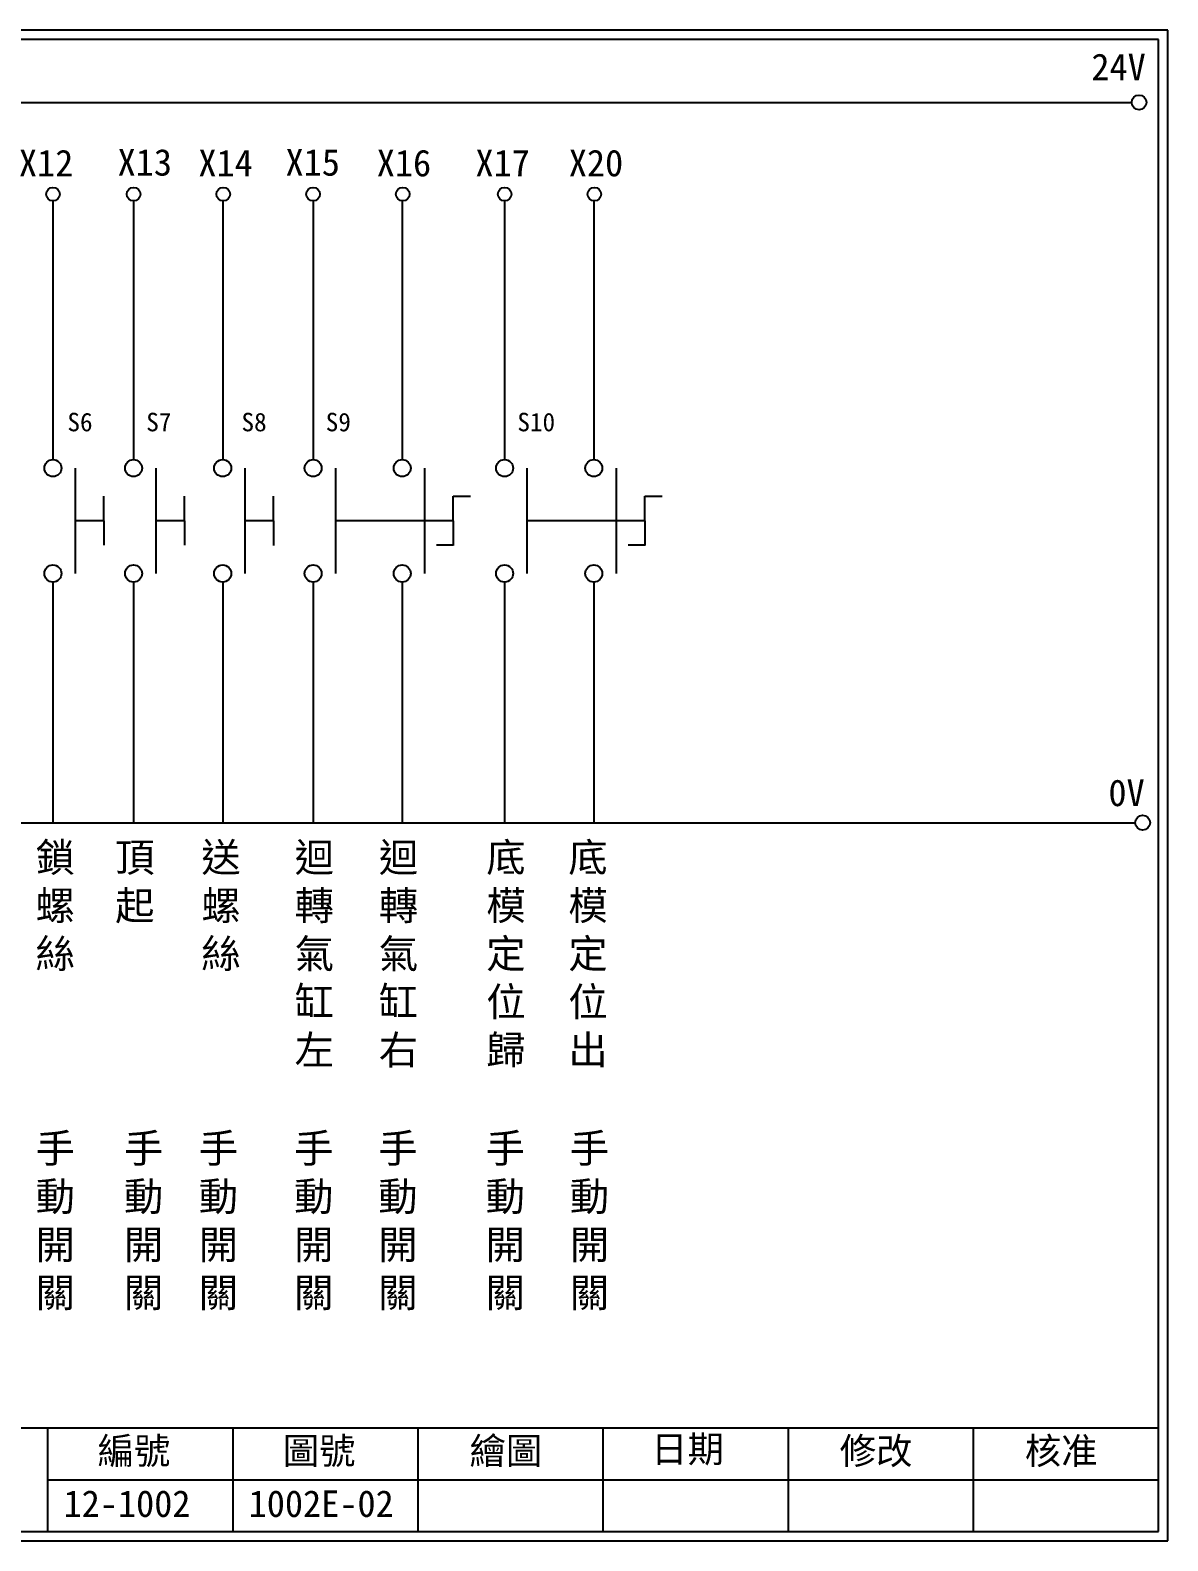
# Model space of a CAD drawing. Extents: x 325 to 612, y 3 to 207.
# Drawn here: x 458.7 to 612.3, y 3 to 207 of the extents above; entities that cross this region are included whole.
import ezdxf

# ---------------------------------------------------------------- set-up
doc = ezdxf.new("R2010")
doc.units = 0
doc.layers.get('0').update_dxf_attribs({"linetype": 'CONTINUOUS'})
doc.layers.add('圖框層', color=7, linetype='CONTINUOUS')
doc.layers.add('標尺寸層', color=3, linetype='CONTINUOUS')
doc.styles.add('CNS', font='romanc.shx', dxfattribs={"bigfont": 'chineset.shx'})
doc.styles.add('STSL', font='KAIU.TTF')

msp = doc.modelspace()

# ---------------------------------------------------------------- linework, layer by layer
at = {"color": 7}
for p, q in [((468.62, 140.73), (468.62, 144.04)), ((479.51, 140.73), (479.51, 144.04)), ((491.55, 140.72), (491.55, 144.03)), ((515.79, 140.72), (515.79, 144.03)), ((541.67, 140.72), (541.67, 144.03)), ((468.62, 140.73), (468.62, 137.42)), ((479.51, 140.73), (479.51, 137.42)), ((491.55, 140.72), (491.55, 137.41)), ((515.79, 140.72), (515.79, 137.41)), ((541.67, 140.72), (541.67, 137.41))]:
    msp.add_line(p, q, dxfattribs=at)
for centre in [(608.44, 197.22), (608.92, 99.96)]:
    msp.add_circle(centre, 1)
at = {"layer": '圖框層', "color": 7}
for p, q in [((612.32, 206.97), (325.32, 206.97)), ((612.32, 3), (612.32, 206.97)), ((611.07, 205.72), (326.57, 205.72)), ((611.07, 4.25), (611.07, 205.72)), ((326.57, 18.25), (611.07, 18.25)), ((461.07, 4.25), (461.07, 18.25)), ((486.07, 4.25), (486.07, 18.25)), ((511.07, 4.25), (511.07, 18.25)), ((536.07, 4.25), (536.07, 18.25)), ((561.07, 4.25), (561.07, 18.25)), ((586.07, 4.25), (586.07, 18.25)), ((461.07, 11.25), (611.07, 11.25)), ((326.57, 4.25), (611.07, 4.25)), ((325.32, 3), (612.32, 3))]:
    msp.add_line(p, q, dxfattribs=at)
at = {"layer": '標尺寸層', "color": 7}
for p, q in [((329.84, 197.22), (607.44, 197.22)), ((461.75, 183.91), (461.75, 148.99)), ((472.63, 183.91), (472.63, 148.99)), ((484.67, 183.91), (484.67, 148.99)), ((496.88, 183.91), (496.88, 148.99)), ((508.92, 183.91), (508.92, 148.99)), ((522.75, 183.91), (522.75, 148.99)), ((534.79, 183.91), (534.79, 148.99)), ((464.76, 147.84), (464.76, 133.61)), ((475.64, 147.84), (475.64, 133.61)), ((487.68, 147.84), (487.68, 133.61)), ((499.89, 147.84), (499.89, 133.61)), ((511.93, 147.84), (511.93, 133.61)), ((525.76, 147.84), (525.76, 133.61)), ((537.8, 147.84), (537.8, 133.61)), ((515.79, 144.04), (518.13, 144.04)), ((541.67, 144.04), (544.01, 144.04)), ((468.62, 140.73), (464.76, 140.73)), ((479.51, 140.73), (475.64, 140.73)), ((491.55, 140.72), (487.68, 140.72)), ((511.93, 140.72), (499.89, 140.73)), ((515.79, 140.72), (511.93, 140.72)), ((537.8, 140.72), (525.76, 140.73)), ((541.67, 140.72), (537.8, 140.72)), ((515.79, 137.42), (513.56, 137.42)), ((541.67, 137.42), (539.43, 137.42)), ((461.75, 132.46), (461.75, 99.96)), ((472.63, 132.46), (472.63, 99.96)), ((484.67, 132.46), (484.67, 99.95)), ((496.88, 132.46), (496.88, 99.96)), ((508.92, 132.46), (508.92, 99.95)), ((522.75, 132.46), (522.75, 99.96)), ((534.79, 132.46), (534.79, 99.95)), ((330.05, 99.96), (607.92, 99.96))]:
    msp.add_line(p, q, dxfattribs=at)
for centre, radius in [((461.75, 184.83), 0.92), ((472.63, 184.83), 0.92), ((484.75, 184.83), 0.92), ((496.88, 184.83), 0.92), ((508.99, 184.83), 0.92), ((522.75, 184.83), 0.92), ((534.87, 184.83), 0.92), ((461.75, 147.84), 1.15), ((472.63, 147.84), 1.15), ((484.67, 147.84), 1.15), ((496.88, 147.84), 1.15), ((508.92, 147.84), 1.15), ((522.75, 147.84), 1.15), ((534.79, 147.84), 1.15), ((461.75, 133.61), 1.15), ((472.63, 133.61), 1.15), ((484.67, 133.61), 1.15), ((496.88, 133.61), 1.15), ((508.92, 133.61), 1.15), ((522.75, 133.61), 1.15), ((534.79, 133.61), 1.15)]:
    msp.add_circle(centre, radius, dxfattribs=at)

# ---------------------------------------------------------------- texts
at = {"layer": '圖框層', "color": 4, "style": 'STSL'}
for s, height, p in [('24V', 3.6, (602, 200.22)), ('X12', 3.6, (457.15, 187.24)), ('X13', 3.6, (470.48, 187.33)), ('X14', 3.6, (481.39, 187.24)), ('X15', 3.6, (493.16, 187.33)), ('X16', 3.6, (505.48, 187.24)), ('X17', 3.6, (518.81, 187.24)), ('X20', 3.6, (531.42, 187.24)), ('S6', 2.5, (463.7, 152.81)), ('S7', 2.5, (474.35, 152.81)), ('S8', 2.5, (487.21, 152.81)), ('S9', 2.5, (498.59, 152.81)), ('S10', 2.5, (524.47, 152.81)), ('0V', 3.6, (604.3, 102.2)), ('編號', 3.6, (467.78, 13.34)), ('圖號', 3.6, (492.78, 13.34)), ('繪圖', 3.6, (518.01, 13.34)), ('日期', 3.6, (542.54, 13.59)), ('修改', 3.6, (568.01, 13.34)), ('核准', 3.6, (593.01, 13.34)), ('12-1002', 3.6, (463.18, 6.22)), ('1002E-02', 3.6, (488.18, 6.22))]:
    msp.add_text(s, height=height, dxfattribs=at).set_placement(p)
at = {"layer": '標尺寸層', "color": 7, "char_height": 3.9, "width": 4.9608, "attachment_point": 1, "style": 'CNS'}
for s, insert in [('{\\fDFKai-SB|b0|i0|c136|p65;鎖螺絲}', (459.4, 97.23)), ('{\\fDFKai-SB|b0|i0|c136|p65;頂起}', (470.15, 97.23)), ('{\\fDFKai-SB|b0|i0|c136|p65;送螺絲}', (481.79, 97.23)), ('{\\fDFKai-SB|b0|i0|c136|p65;迴轉氣缸左}', (494.39, 97.23)), ('{\\fDFKai-SB|b0|i0|c136|p65;迴轉氣缸右}', (505.76, 97.23)), ('{\\fDFKai-SB|b0|i0|c136|p65;底模定位歸}', (520.27, 97.23)), ('{\\fDFKai-SB|b0|i0|c136|p65;底模定位出}', (531.35, 97.23)), ('{\\fDFKai-SB|b0|i0|c136|p65;手動開關}', (459.4, 57.95)), ('{\\fDFKai-SB|b0|i0|c136|p65;手動開關}', (471.33, 57.95)), ('{\\fDFKai-SB|b0|i0|c136|p65;手動開關}', (481.43, 57.95)), ('{\\fDFKai-SB|b0|i0|c136|p65;手動開關}', (494.31, 57.95)), ('{\\fDFKai-SB|b0|i0|c136|p65;手動開關}', (505.68, 57.95)), ('{\\fDFKai-SB|b0|i0|c136|p65;手動開關}', (520.18, 57.95)), ('{\\fDFKai-SB|b0|i0|c136|p65;手動開關}', (531.55, 57.95))]:
    msp.add_mtext(s, dxfattribs=dict(at, insert=insert))

doc.saveas('drawing.dxf')
